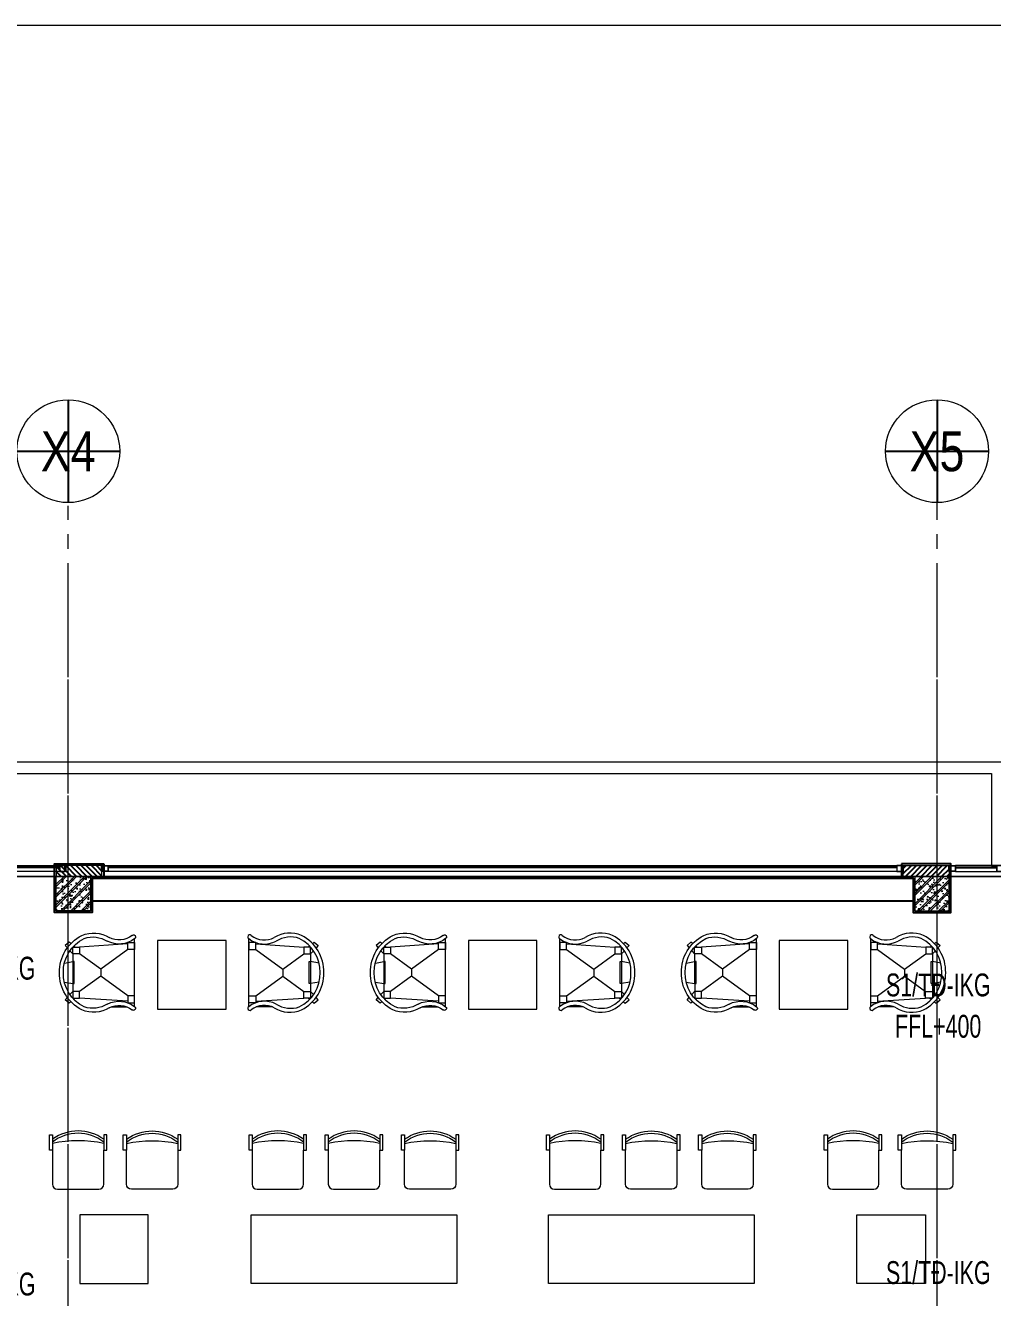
# Model space of a CAD drawing. Header units: millimetres. Extents: x -343543 to 400519, y -115663 to 104219.
# Drawn here: x -322738 to -314278, y 15717 to 26844 of the extents above; entities that cross this region are included whole.
import ezdxf
from ezdxf.enums import TextEntityAlignment as Align
from ezdxf.xclip import XClip

# ---------------------------------------------------------------- set-up
doc = ezdxf.new("R2010")
doc.units = ezdxf.units.MM
doc.header["$XCLIPFRAME"] = 0
doc.linetypes.add('XREF MAT BANG TUONG XAY$0$CENTER', pattern=[50.800000000000004, 31.75, -6.35, 6.35, -6.35])
doc.layers.get('0').update_dxf_attribs({"color": 231, "lineweight": 0})
doc.layers.get('DefPoints').update_dxf_attribs({"color": 191})
for name, color, linetype, lineweight in [('A-PATT', 252, 'Continuous', 9), ('A-SYMBOLS', 10, 'Continuous', 13), ('SME-E-POW-NOTE', 134, 'Continuous', 18), ('XREF MAT BANG TUONG XAY$0$00.xref_IKIGAI_Truc$0$A-SYMBOLS', 8, 'Continuous', 13), ('XREF MAT BANG TUONG XAY$0$01.Xref _MB T1$0$A-FNSH', 8, 'Continuous', 9), ('XREF MAT BANG TUONG XAY$0$01.Xref _MB T1$0$A-GLAZ', 8, 'Continuous', 13), ('XREF MAT BANG TUONG XAY$0$01.Xref _MB T1$0$A-LITE', 8, 'Continuous', 9), ('XREF MAT BANG TUONG XAY$0$01.Xref _MB T1$0$A-TEXT', 8, 'Continuous', 25), ('XREF MAT BANG TUONG XAY$0$A-GRID', 8, 'XREF MAT BANG TUONG XAY$0$CENTER', 15), ('XREF MAT BANG TUONG XAY$0$A-WALL-INT', 8, 'Continuous', 9), ('XREF MAT BANG TUONG XAY$0$xref_IKIGAI_Cot$0$A-FNSH', 8, 'Continuous', 9), ('XREF MAT BANG TUONG XAY$0$xref_IKIGAI_Cot$0$A-PATT', 8, 'Continuous', 5)]:
    doc.layers.add(name, color=color, linetype=linetype, lineweight=lineweight)
for name, color, linetype in [('XREF MAT BANG TUONG XAY$0$A-FNSH', 8, 'Continuous'), ('XREF MAT BANG TUONG XAY$0$A-FURN', 8, 'Continuous'), ('XREF MAT BANG TUONG XAY$0$A-PATT', 8, 'Continuous')]:
    doc.layers.add(name, color=color, linetype=linetype)
doc.styles.add('SME-TEXT', font='sme.shx', dxfattribs={"width": 0.7})
doc.styles.add('XREF MAT BANG TUONG XAY$0$00.xref_IKIGAI_Truc$0$VTK_Arial_3.5 mm', font='arial.ttf', dxfattribs={"width": 0.8, "height": 3.5})

# ---------------------------------------------------------------- blocks, each defined once
blk = doc.blocks.new('XREF MAT BANG TUONG XAY$0$01.Xref _MB T1$0$A$Cfb76151b')
at = {"color": 8}
for points in [[(0, -1.13686837721616e-13), (50, -1.13686837721616e-13), (50, 49.99999999999989), (0, 49.99999999999989)], [(2, 1.999999999999886), (48, 1.999999999999886), (48, 47.9999999999999), (2, 47.99999999999989)]]:
    blk.add_lwpolyline(points, close=True, dxfattribs=at)
blk = doc.blocks.new('XREF MAT BANG TUONG XAY$0$01.Xref _MB T1$0$A$Cc763f58b')
at = {"layer": 'DefPoints', "color": 8}
blk.add_line((5.000000000000455, -49.99999999999955), (5.000000000000455, -4.547473508864641e-13), dxfattribs=at)
at = {"layer": 'XREF MAT BANG TUONG XAY$0$01.Xref _MB T1$0$A-FNSH', "color": 8}
for centre, start, end in [((2.500000000000455, 2.306152546247773), 222.6903304465031, 317.3096695534952), ((2.500000000000455, -52.30615254624777), 42.69033044650487, 137.3096695534969)]:
    blk.add_arc(centre, 3.401226185740577, start, end, dxfattribs=at)
blk = doc.blocks.new('*U115')
at = {"layer": 'XREF MAT BANG TUONG XAY$0$01.Xref _MB T1$0$A-GLAZ'}
for p, q in [((499.9999672250269, 20), (55.00000000000136, 20)), ((499.9999672250269, 10), (55.00000000000136, 10))]:
    blk.add_line(p, q, dxfattribs=at)
at = {"layer": 'XREF MAT BANG TUONG XAY$0$01.Xref _MB T1$0$A-LITE', "color": 8}
blk.add_lwpolyline([(499.9999672250269, 50), (55.00000000000136, 50), (55.00000000000136, 0), (499.9999672250269, 4.98738849445307e-16)], close=True, dxfattribs=at)
at = {"layer": 'XREF MAT BANG TUONG XAY$0$01.Xref _MB T1$0$A-FNSH', "color": 8, "rotation": 180}
blk.add_blockref('XREF MAT BANG TUONG XAY$0$01.Xref _MB T1$0$A$Cc763f58b', (5.000000000001364, 0), dxfattribs=at)
at = {"layer": 'XREF MAT BANG TUONG XAY$0$01.Xref _MB T1$0$A-FNSH', "color": 8, "xscale": -1, "rotation": 180}
blk.add_blockref('XREF MAT BANG TUONG XAY$0$01.Xref _MB T1$0$A$Cc763f58b', (549.9999672250269, 4.98738849445307e-16), dxfattribs=at)
at = {"layer": 'XREF MAT BANG TUONG XAY$0$01.Xref _MB T1$0$A-GLAZ', "color": 8}
blk.add_blockref('XREF MAT BANG TUONG XAY$0$01.Xref _MB T1$0$A$Cfb76151b', (5.000000000001364, 0), dxfattribs=at)
at = {"layer": 'XREF MAT BANG TUONG XAY$0$01.Xref _MB T1$0$A-GLAZ', "color": 8, "xscale": -1}
blk.add_blockref('XREF MAT BANG TUONG XAY$0$01.Xref _MB T1$0$A$Cfb76151b', (549.9999672250269, 4.98738849445307e-16), dxfattribs=at)
blk = doc.blocks.new('*U116')
at = {"layer": 'XREF MAT BANG TUONG XAY$0$01.Xref _MB T1$0$A-GLAZ'}
for p, q in [((6952.659250811656, 19.999999999999993), (55.00000000000136, 20)), ((6952.659250811656, 9.999999999999991), (55.00000000000136, 10))]:
    blk.add_line(p, q, dxfattribs=at)
at = {"layer": 'XREF MAT BANG TUONG XAY$0$01.Xref _MB T1$0$A-LITE', "color": 8}
blk.add_lwpolyline([(6952.659250811656, 49.99999999999999), (55.00000000000136, 50), (55.00000000000136, 0), (6952.659250811656, -8.56658951630927e-15)], close=True, dxfattribs=at)
at = {"layer": 'XREF MAT BANG TUONG XAY$0$01.Xref _MB T1$0$A-FNSH', "color": 8, "rotation": 180}
blk.add_blockref('XREF MAT BANG TUONG XAY$0$01.Xref _MB T1$0$A$Cc763f58b', (5.000000000001364, 0), dxfattribs=at)
at = {"layer": 'XREF MAT BANG TUONG XAY$0$01.Xref _MB T1$0$A-FNSH', "color": 8, "xscale": -1, "rotation": 180}
blk.add_blockref('XREF MAT BANG TUONG XAY$0$01.Xref _MB T1$0$A$Cc763f58b', (7002.659250811656, -8.56658951630927e-15), dxfattribs=at)
at = {"layer": 'XREF MAT BANG TUONG XAY$0$01.Xref _MB T1$0$A-GLAZ', "color": 8}
blk.add_blockref('XREF MAT BANG TUONG XAY$0$01.Xref _MB T1$0$A$Cfb76151b', (5.000000000001364, 0), dxfattribs=at)
at = {"layer": 'XREF MAT BANG TUONG XAY$0$01.Xref _MB T1$0$A-GLAZ', "color": 8, "xscale": -1}
blk.add_blockref('XREF MAT BANG TUONG XAY$0$01.Xref _MB T1$0$A$Cfb76151b', (7002.659250811656, -8.56658951630927e-15), dxfattribs=at)
blk = doc.blocks.new('*U113')
at = {"layer": 'XREF MAT BANG TUONG XAY$0$01.Xref _MB T1$0$A-GLAZ'}
for p, q in [((416.6855334011343, 20), (55.00000000000136, 20)), ((416.6855334011343, 10), (55.00000000000136, 10))]:
    blk.add_line(p, q, dxfattribs=at)
at = {"layer": 'XREF MAT BANG TUONG XAY$0$01.Xref _MB T1$0$A-LITE', "color": 8}
blk.add_lwpolyline([(416.6855334011343, 50), (55.00000000000136, 50), (55.00000000000136, 0), (416.6855334011343, 6.157871340404267e-16)], close=True, dxfattribs=at)
at = {"layer": 'XREF MAT BANG TUONG XAY$0$01.Xref _MB T1$0$A-FNSH', "color": 8, "rotation": 180}
blk.add_blockref('XREF MAT BANG TUONG XAY$0$01.Xref _MB T1$0$A$Cc763f58b', (5.000000000001364, 0), dxfattribs=at)
at = {"layer": 'XREF MAT BANG TUONG XAY$0$01.Xref _MB T1$0$A-FNSH', "color": 8, "xscale": -1, "rotation": 180}
blk.add_blockref('XREF MAT BANG TUONG XAY$0$01.Xref _MB T1$0$A$Cc763f58b', (466.6855334011343, 6.157871340404267e-16), dxfattribs=at)
at = {"layer": 'XREF MAT BANG TUONG XAY$0$01.Xref _MB T1$0$A-GLAZ', "color": 8}
blk.add_blockref('XREF MAT BANG TUONG XAY$0$01.Xref _MB T1$0$A$Cfb76151b', (5.000000000001364, 0), dxfattribs=at)
at = {"layer": 'XREF MAT BANG TUONG XAY$0$01.Xref _MB T1$0$A-GLAZ', "color": 8, "xscale": -1}
blk.add_blockref('XREF MAT BANG TUONG XAY$0$01.Xref _MB T1$0$A$Cfb76151b', (466.6855334011343, 6.157871340404267e-16), dxfattribs=at)
blk = doc.blocks.new('*U131')
at = {"color": 8}
blk.add_circle((0, 0), 4.5, dxfattribs=at)
at = {"layer": 'DefPoints', "color": 8}
for p, q in [((2.755455298081545e-16, 4.5), (-8.266365894244633e-16, -4.5)), ((-4.5, 5.51091059616309e-16), (4.5, -1.102182119232618e-15))]:
    blk.add_line(p, q, dxfattribs=at)
at = {"color": 8, "style": 'XREF MAT BANG TUONG XAY$0$00.xref_IKIGAI_Truc$0$VTK_Arial_3.5 mm', "width": 0.8}
blk.add_attdef('X12', text='', height=3.5, dxfattribs=at).set_placement((0, 0), align=Align.MIDDLE_CENTER)
blk = doc.blocks.new('XREF MAT BANG TUONG XAY$0$00.xref_IKIGAI_Truc')
at = {"layer": 'XREF MAT BANG TUONG XAY$0$A-GRID', "color": 8, "ltscale": 20}
for points in [[(23800, -3895.000007497932), (23800, 22924.43548412589)], [(16200, -3895.000007497932), (16200, 22641.72244639101)], [(-2907.525181142613, 19400), (42750.0013740146, 19400)]]:
    blk.add_lwpolyline(points, dxfattribs=at)
at = {"layer": 'XREF MAT BANG TUONG XAY$0$00.xref_IKIGAI_Truc$0$A-SYMBOLS', "color": 8}
ref = blk.add_blockref('*U131', (16200, 23119.99999250207), dxfattribs=dict(at, xscale=100, yscale=100, zscale=100))
ref.add_attrib('X12', 'X4', dxfattribs={"layer": '0', "height": 350, "style": 'XREF MAT BANG TUONG XAY$0$00.xref_IKIGAI_Truc$0$VTK_Arial_3.5 mm', "width": 0.8}).set_placement((16200, 23119.99999250207), align=Align.MIDDLE_CENTER)
ref = blk.add_blockref('*U131', (23800, 23119.99999250207), dxfattribs=dict(at, xscale=100, yscale=100, zscale=100))
ref.add_attrib('X12', 'X5', dxfattribs={"layer": '0', "height": 350, "style": 'XREF MAT BANG TUONG XAY$0$00.xref_IKIGAI_Truc$0$VTK_Arial_3.5 mm', "width": 0.8}).set_placement((23800, 23119.99999250207), align=Align.MIDDLE_CENTER)
blk = doc.blocks.new('XREF MAT BANG TUONG XAY$0$xref_IKIGAI_Cot')
at = {"layer": 'XREF MAT BANG TUONG XAY$0$xref_IKIGAI_Cot$0$A-PATT'}
h = blk.add_hatch(dxfattribs=at)
h.set_pattern_fill('BT-01', color=8, scale=15, pattern_type=2)
h.set_pattern_definition([(49.99999999999999, (80, 80.00000000000068), (107.589027390113, -9.412820247389266), [11.25, -123.75]), (355, (80, 80.00000000000068), (-20.81270004195, 112.8288200550018), [9, -99]), (100.4514, (88.96575200000007, 79.21559900000068), (86.77640725710323, 103.415931309143), [9.5610285, -105.1713168]), (46.18420000000001, (80, 110.0000000000007), (160.0861572938467, -24.82785214935271), [16.875, -185.625]), (96.6356, (93.34051175000013, 107.9310039500007), (140.1994058323055, 146.1176806350663), [14.3415432, -157.75695]), (351.1842, (80, 110.0000000000007), (140.1992917700441, 146.1177901387987), [13.5, -148.5]), (21, (95, 102.5000000000007), (89.53605781776925, -60.39283359980082), [11.25, -123.75]), (326.0000000000001, (95, 102.5000000000007), (36.49729978823726, 108.772506757028), [9, -99]), (71.4514, (102.46133495, 97.46725910000072), (126.0333942872235, 48.37957450649286), [9.5610285, -105.1713168]), (37.50000000000001, (80, 80.00000000000068), (1.8239782975936, 49.93407807469672), [0, -97.8, 0, -100.5, 0, -99.375]), (7.499999999999999, (80, 80.00000000000068), (39.46043061632229, 59.16175678235403), [0, -57.3, 0, -95.55, 0, -37.875]), (327.5, (46.55000000000018, 80.00000000000068), (80.07336542586135, -3.383230760156963), [0, -37.5, 0, -117, 0, -155.25]), (317.5, (31.55000000000018, 80.00000000000068), (87.47792540135794, 15.01574734984766), [0, -48.75, 0, -77.69999999999999, 0, -110.25]), (45, (80, 80.00000000000068), (-45.07805730064241, 45.07805730064241), []), (45, (80, 98.37500000000068), (-45.07805730064241, 45.07805730064241), [])])
h.paths.add_polyline_path([(16095.00028458104, 19400.00099065655), (16395.00028458012, 19400.0002476642), (16394.99954158776, 19100.00024766512), (16094.99954158868, 19100.00099065747)])
h = blk.add_hatch(dxfattribs=at)
h.set_pattern_fill('BT-01', color=8, scale=15, angle=-179.9998580989131, pattern_type=2)
h.set_pattern_definition([(230.0001419010869, (23825.00132485263, 19320.0007925255), (-107.5890507019613, 9.412553787944837), [11.25, -123.75]), (175.0001419010869, (23825.00132485263, 19320.0007925255), (20.81297947838801, -112.8287685090658), [9, -99]), (280.4515419010869, (23816.03557090998, 19320.78517132055), (-86.77615113268314, -103.4161462228494), [9.5610285, -105.1713168]), (226.1843419010869, (23825.00139915187, 19290.0007925256), (-160.0862187830367, 24.82745567330735), [16.875, -185.625]), (276.6357419010869, (23811.66088227775, 19292.06975553593), (-140.1990439508108, -146.1180278582398), [14.3415432, -157.75695]), (171.1843419010868, (23825.00139915187, 19290.0007925256), (-140.1989298882782, -146.1181373616897), [13.5, -148.5]), (201.0001419010869, (23810.00138057711, 19297.50075537596), (-89.53620738887321, 60.39261185092788), [11.25, -123.75]), (146.0001419010869, (23810.00138057711, 19297.50075537596), (-36.49703039765603, -108.7725971474099), [9, -99]), (251.4515419010869, (23802.54003316284, 19302.53347779689), (-126.0332744679905, -48.37988664583861), [9.5610285, -105.1713168]), (217.5001419010869, (23825.00132485263, 19320.0007925255), (-1.823854628794049, -49.93408259188334), [0, -97.8, 0, -100.5, 0, -99.375]), (187.5001419010869, (23825.00132485263, 19320.0007925255), (-39.46028409375825, -59.16185451149996), [0, -57.29999999999999, 0, -95.54999999999998, 0, -37.87499999999999]), (147.5001419010869, (23858.45132485253, 19320.00087536915), (-80.0733738046644, 3.383032447152493), [0, -37.5, 0, -117, 0, -155.25]), (137.5001419010869, (23873.45132485249, 19320.00091251877), (-87.47788821247144, -15.01596400123384), [0, -48.75, 0, -77.69999999999999, 0, -110.25]), (225.0001419010869, (23825.00132485263, 19320.0007925255), (45.0781689426771, -45.07794565833121), []), (225.0001419010869, (23825.00137036091, 19301.62579252556), (45.0781689426771, -45.07794565833121), [])])
h.paths.add_polyline_path([(23905.00112672109, 19400.00099065655), (23605.00112672201, 19400.0002476642), (23605.00186971437, 19100.00024766512), (23905.00186971345, 19100.00099065747)])
at = {"layer": 'XREF MAT BANG TUONG XAY$0$A-GRID', "color": 8, "ltscale": 20}
for points in [[(23800, -3895.000007497932), (23800, 22924.43548412589)], [(16200, -3895.000007497932), (16200, 22641.72244639101)], [(-2907.525181142613, 19400), (42750.0013740146, 19400)]]:
    blk.add_lwpolyline(points, dxfattribs=at)
at = {"layer": 'XREF MAT BANG TUONG XAY$0$xref_IKIGAI_Cot$0$A-FNSH', "color": 8}
for points in [[(16095.00028458104, 19400.00099065655), (16395.00028458012, 19400.0002476642), (16394.99954158776, 19100.00024766512), (16094.99954158868, 19100.00099065747)], [(23905.00112672109, 19400.00099065655), (23605.00112672201, 19400.0002476642), (23605.00186971437, 19100.00024766512), (23905.00186971345, 19100.00099065747)]]:
    blk.add_lwpolyline(points, close=True, dxfattribs=at)
blk = doc.blocks.new('*U234')
at = {"layer": 'XREF MAT BANG TUONG XAY$0$A-PATT'}
h = blk.add_hatch(dxfattribs=at)
h.set_pattern_fill('ANSI31', color=8, scale=10)
h.set_pattern_definition([(45, (35846.78963782574, -11178.56439682681), (-22.45064030267288, 22.45064030267288), [])])
h.paths.add_polyline_path([(-38.69831128977239, 47.5), (361.3016885836887, 47.5), (361.3016885836888, -47.5), (-38.69831128977239, -47.5)])
at = {"layer": 'XREF MAT BANG TUONG XAY$0$A-WALL-INT', "color": 8}
blk.add_lwpolyline([(-38.69831128977239, 47.5), (361.3016885836887, 47.5), (361.3016885836888, -47.5), (-38.69831128977239, -47.5)], close=True, dxfattribs=at)
blk = doc.blocks.new('XREF MAT BANG NOI THAT$0$YLD.Studio-01-77')
at = {"color": 8}
for p, q in [((8.678331505507231e-05, 388.0785459928884), (8.678331505507231e-05, 50.00002395338379)), ((510.0000867833151, 50.00002395338379), (510.0000867833153, 388.0785459928884)), ((50.00008678331506, 2.395338378846645e-05), (460.0000867833151, 2.395338378846645e-05))]:
    blk.add_line(p, q, dxfattribs=at)
for points in [[(8.678331505507231e-05, 388.0785459928884), (-29.99991321668494, 388.0785459928884), (-29.99991321668494, 539.6297864400549), (8.678331505507231e-05, 539.6297864400549)], [(510.0000867833153, 388.0785459928884), (540.0000867833153, 388.0785459928884), (540.0000867833153, 539.6297864400549), (510.0000867833153, 539.6297864400549)]]:
    blk.add_lwpolyline(points, close=True, dxfattribs=at)
for centre, radius, start, end in [((255.0000867833151, 141.1399940633626), 435.8925834903368, 54.19654992377877, 125.8034500762212), ((255.0000867833151, 141.1099470065206), 412.6747926106839, 51.83560094400643, 128.1643990559936), ((255.0000867833148, -784.2388809641909), 1263.732205295179, 78.35874156501468, 101.6412584349853), ((50.00008678331506, 50.00002395338379), 50, 180, 270), ((460.0000867833151, 50.00002395338379), 50, 270, 0)]:
    blk.add_arc(centre, radius, start, end, dxfattribs=at)
blk = doc.blocks.new('XREF MAT BANG NOI THAT$0$YLD.Studio-04-213')
at = {"color": 8}
for p, q in [((-267.0376383127776, 272.5527326589799), (-238.6510408665636, 306.7446007137478)), ((-254.3827011194811, 256.471457455521), (-267.0376383127776, 272.5527326589799)), ((-238.6510408665636, 306.7446007137478), (-217.2670859858357, 287.685308027442)), ((-224.3511216702139, 218.3087952042988), (-234.1984502040053, 230.8222986497885)), ((-192.1756376160772, 265.3215656294651), (-164.3511216702139, 240.5218690240006)), ((-164.3511216702139, 240.5218690240006), (164.0893679662811, 240.2391679052232)), ((-83.99999999945067, 313.6317031569033), (-96.13087685196643, 240.3805184646119)), ((-96.13087685196643, 240.3805184646119), (95.86912314803357, 240.3805184646119)), ((84.00000000054933, 313.6443510632216), (95.86912314803357, 240.3805184646119)), ((191.9138839121443, 265.3215656294651), (164.0893679662811, 240.5218690240006)), ((238.3892871626307, 306.7446007137478), (217.0053322819028, 287.685308027442)), ((224.0893679662811, 218.3087952042988), (233.9366965000724, 230.8222986497885)), ((266.7758846088448, 272.5527326589799), (238.3892871626307, 306.7446007137478)), ((254.1209474155482, 256.471457455521), (266.7758846088448, 272.5527326589799)), ((-250.7721869019006, -239.9999999996671), (-224.3511216702139, 180.5218690240273)), ((-31.97445805648361, -3.72088733196324), (-164.3511216702139, 180.5218690240273)), ((31.97445805734945, -3.72088733196324), (164.0893679662811, 180.2391679052498)), ((250.7721869027664, -239.9999999996671), (224.0893679662811, 180.2391679052498)), ((-202.6543284019899, -239.9999999996671), (-31.97445805648361, -3.72088733196324)), ((-31.97445805648361, -3.72088733196324), (31.97445805734945, -3.72088733196324)), ((202.6543284028558, -239.9999999996671), (31.97445805734945, -3.72088733196324)), ((300.0000000005493, -93.68437687885489), (300.0000000005493, -234.9991081974749)), ((296.4787067382968, -299.9999999996671), (-296.4787067374309, -299.999999999638))]:
    blk.add_line(p, q, dxfattribs=at)
for points in [[(-164.3511216702139, 240.5218690240006), (-224.3511216702139, 240.5218690240006), (-224.3511216702139, 180.5218690240273), (-164.3511216702139, 180.5218690240273)], [(-96.13087685196643, 240.3805184646119), (95.86912314803357, 240.3805184646119), (95.86912314803357, 228.1723696574627), (-96.13087685196643, 228.1723696574627)], [(164.0893679662811, 240.2391679052232), (224.0893679662811, 240.2391679052232), (224.0893679662811, 180.2391679052498), (164.0893679662811, 180.2391679052498)], [(-202.6543284019899, -239.9999999996671), (-262.6543284019899, -239.9999999996671), (-262.6543284019899, -299.9999999996405), (-202.6543284019899, -299.9999999996405)], [(202.6543284028558, -239.9999999996671), (262.6543284028558, -239.9999999996671), (262.6543284028558, -299.9999999996405), (202.6543284028558, -299.9999999996405)]]:
    blk.add_lwpolyline(points, close=True, dxfattribs=at)
for centre, radius, start, end in [((-8.786583596058335, 2.112762398477571), 353.5757326142462, 88.52954310851784, 153.2528897316737), ((8.80897317194831, 2.124193732377535), 353.5505939763947, 26.74708892568202, 91.38123834934736), ((-7.953868248183426, -1.918170048464162), 324.5839438947141, 88.68099790293881, 153.8203005893376), ((7.906484846807871, -1.954185896511262), 324.64235641638, 26.18171423965995, 91.48069313991383), ((-96.7098380927091, 57.338346733055), 250.3954153698106, 155.4836311046202, 212.7819411556886), ((-76.47362186914324, 64.72613749372067), 235.554972837741, 161.0336945814362, 212.4017803637586), ((76.47362187000908, 64.72613749369157), 235.554972837741, 327.5982196362413, 18.9663054185638), ((96.70983809380778, 57.3383467330259), 250.3954153698106, 327.2180588443114, 24.51636889537977), ((-471.1635905179755, -164.3417425381649), 185.1740749702265, 321.6910172294, 27.70995550448007), ((-471.1635905179755, -164.3417425381649), 221.1740749702265, 321.6910172294, 27.70995550448007), ((471.1635905188414, -164.3417425381358), 221.1740749702265, 152.2900444955199, 218.3089827706), ((471.1635905188414, -164.3417425381358), 185.1740749702265, 152.2900444955199, 218.3089827706), ((-312.4800637142362, -291.2301952179569), 18.0398548319585, 137.8817486851275, 325.5002857751774), ((312.480063715102, -291.2301952179569), 18.0398548319585, 214.4997142248226, 42.11825131487254)]:
    blk.add_arc(centre, radius, start, end, dxfattribs=at)
blk = doc.blocks.new('XREF MAT BANG NOI THAT')
at = {"color": 8, "elevation": 2.241707790297538e-09}
for points in [[(16980.00528771965, 18239.99887345283), (17580.00528771965, 18239.99887345283), (17580.00528771965, 18839.99887345283), (16980.00528771965, 18839.99887345283)], [(19700.00528771965, 18239.99887345283), (20300.00528771965, 18239.99887345283), (20300.00528771965, 18839.99887345283), (19700.00528771965, 18839.99887345283)], [(22420.00528771965, 18239.99887345283), (23020.00528771965, 18239.99887345283), (23020.00528771965, 18839.99887345283), (22420.00528771965, 18839.99887345283)]]:
    blk.add_lwpolyline(points, close=True, dxfattribs=at)
at = {"color": 8}
for points in [[(16300.00528771966, 15840.18419078836), (16900.00528771966, 15840.18419078836), (16900.00528771966, 16440.18419078836), (16300.00528771966, 16440.18419078836)], [(17800.00313757724, 16440.18419078836), (19600.00313757724, 16440.18419078836), (19600.00313757724, 15840.18419078836), (17800.00313757724, 15840.18419078836)], [(20400.00313757722, 16440.18419078836), (22200.00313757722, 16440.18419078836), (22200.00313757722, 15840.18419078836), (20400.00313757722, 15840.18419078836)], [(23698.69141602887, 15840.18419078836), (23098.69141602887, 15840.18419078836), (23098.69141602887, 16440.18419078836), (23698.69141602887, 16440.18419078836)]]:
    blk.add_lwpolyline(points, close=True, dxfattribs=at)
at = {"color": 8, "xscale": -1.000000000000001, "rotation": 90}
for p in [(16480.00528772, 18559.05406351321, 2.241707790297538e-09), (19200.00528772, 18559.05406351321, 2.241707790297538e-09), (21920.00528772, 18559.05406351321, 2.241707790297538e-09)]:
    blk.add_blockref('XREF MAT BANG NOI THAT$0$YLD.Studio-04-213', p, dxfattribs=at)
at = {"color": 8, "rotation": 270}
for p in [(18080.0052877193, 18559.05406351321, 2.241707790297538e-09), (20800.0052877193, 18559.05406351321, 2.241707790297538e-09), (23520.0052877193, 18559.05406351321, 2.241707790297538e-09)]:
    blk.add_blockref('XREF MAT BANG NOI THAT$0$YLD.Studio-04-213', p, dxfattribs=at)
at = {"color": 8, "yscale": 0.8823529411764698, "zscale": 0.8823529411764698}
for p, xscale in [((16061.08276496384, 16665.18416965302), 0.8823529411764698), ((17158.35025513144, 16665.18416965302), -0.8823529411764698), ((17808.90038126693, 16665.18416965302), 0.8823529411764698), ((18475.00306100372, 16665.18416965302), 0.8823529411764698), ((19591.10589388755, 16665.18416965302), -0.8823529411764698), ((20408.90038126691, 16665.18416965302), 0.8823529411764698), ((21525.00321415074, 16665.18416965302), -0.8823529411764698), ((22191.10589388753, 16665.18416965302), -0.8823529411764698), ((22840.34644861709, 16665.18416965302), 0.8823529411764698), ((23937.61393878469, 16665.18416965302), -0.8823529411764698)]:
    blk.add_blockref('XREF MAT BANG NOI THAT$0$YLD.Studio-01-77', p, dxfattribs=dict(at, xscale=xscale))
blk = doc.blocks.new('01.Xref _MB T1')
at = {"color": 8}
for points in [[(-4979.15313814352, -13156.18578333045), (44420.84686185648, -13156.18578333045), (44420.84686185648, 26843.81421666955), (-4979.15313814352, 26843.81421666955)], [(39999.98286495637, 2999.999971648669), (40000.00011983114, 19400.00000088175), (-0.0001133780606323853, 19399.99891031675), (0.000109863918623887, 2999.999971648669), (8394.990727505367, 2999.999903546392), (8394.990727505367, -99.99995756214776), (31605.0109035246, -99.99952292154558), (31605.0109035246, 3000.000348937985)]]:
    blk.add_lwpolyline(points, close=True, dxfattribs=at)
at = {"layer": 'XREF MAT BANG TUONG XAY$0$01.Xref _MB T1$0$A-FNSH', "color": 8}
for points in [[(15703.31324380463, 19400.00844255522), (15703.31324380463, 20300.00849631014), (24276.68632768099, 20300.01290521631), (24276.68660828766, 19494.99925055199), (24376.68688832639, 19494.99925055208), (24376.68627392615, 20400.01295897115), (15603.31324380463, 20400.00844255537)], [(14586.62785781633, 19399.99993761186), (24376.68659382555, 19399.99984432603)]]:
    blk.add_lwpolyline(points, dxfattribs=at)
at = {"layer": 'XREF MAT BANG TUONG XAY$0$A-FNSH', "color": 8}
for points in [[(16509.98280224738, 19509.50287495795), (16509.98280396077, 19384.50362790612), (16409.99097425572, 19384.99945165462), (16409.99023126523, 19085.00019976456), (16079.99026841924, 19085.00101705605), (16079.99026832205, 19509.99934217774)], [(23489.99386784157, 19509.62765331465), (23489.99390012115, 19384.62776615178), (23589.99187831765, 19384.9993738555), (23589.99262130793, 19085.00021214774), (23919.99307051382, 19085.00100467403), (23919.97340111935, 19509.99935083473)], [(23490.01860972845, 19509.50287495795), (23490.01860801506, 19384.50362790612), (23590.01043772011, 19384.99945165462), (23590.0111807106, 19085.00019976456), (23920.01114355659, 19085.00101705605), (23920.01114365378, 19509.99934217774)]]:
    blk.add_lwpolyline(points, close=True, dxfattribs=at)
at = {"layer": 'XREF MAT BANG TUONG XAY$0$A-FURN', "color": 8}
blk.add_lwpolyline([(16409.99097425572, 19384.99945165462), (23589.99224981279, 19384.99945165462), (23589.99224981279, 19184.99945165462), (16409.99097425572, 19184.99945165462)], close=True, dxfattribs=at)
at = {"color": 8}
blk.add_blockref('XREF MAT BANG TUONG XAY$0$00.xref_IKIGAI_Truc', (0.000109863918623887, 0), dxfattribs=at)
ref = blk.add_blockref('XREF MAT BANG TUONG XAY$0$xref_IKIGAI_Cot', (-0.009273172880057245, -1.075099498848431e-05), dxfattribs=at)
XClip(ref).set_block_clipping_path([(-1610.3425959282936, -2225.6693134198044), (41829.12952086335, 21555.881957526355)])
at = {"layer": 'XREF MAT BANG TUONG XAY$0$01.Xref _MB T1$0$A-TEXT', "color": 8, "xscale": -1, "rotation": 180}
for name, p in [('*U115', (15623.31329695465, 19494.99925055199)), ('*U116', (16494.99101140698, 19495))]:
    blk.add_blockref(name, p, dxfattribs=at)
at = {"layer": 'XREF MAT BANG TUONG XAY$0$01.Xref _MB T1$0$A-TEXT', "color": 8, "rotation": 180}
blk.add_blockref('*U113', (24376.68688832639, 19494.99925055199), dxfattribs=at)
at = {"layer": 'XREF MAT BANG TUONG XAY$0$A-FURN', "color": 8, "xscale": -1, "rotation": 180}
blk.add_blockref('*U234', (16133.68932268164, 19447.49525725457), dxfattribs=at)
at = {"layer": 'XREF MAT BANG TUONG XAY$0$A-FURN', "color": 8, "rotation": 180}
blk.add_blockref('*U234', (23866.31208929419, 19447.49525725457), dxfattribs=at)
at = {"layer": 'A-PATT', "color": 8}
blk.add_blockref('XREF MAT BANG NOI THAT', (0, 0), dxfattribs=at)

msp = doc.modelspace()

# ---------------------------------------------------------------- block references
at = {"layer": 'A-SYMBOLS'}
msp.add_blockref('01.Xref _MB T1', (-338563.4783449996, 2.91038304567337e-11), dxfattribs=at)

# ---------------------------------------------------------------- next in the draw order: texts
at = {"layer": 'SME-E-POW-NOTE', "style": 'SME-TEXT', "width": 0.7}
for s, p in [('S1/TĐ-IKG', (-323566.2625403976, 18498.14244530148)), ('S1/TĐ-IKG', (-315210.2939095115, 18351.59137021092)), ('FFL+400', (-315130.6958075055, 17990.30838200092, 2.241707790297538e-09)), ('S1/TĐ-IKG', (-315210.2939095115, 15835.86619227527)), ('S1/TĐ-IKG', (-323565.8184804937, 15735.41649102637))]:
    msp.add_text(s, height=200, dxfattribs=at).set_placement(p)

doc.saveas('drawing.dxf')
